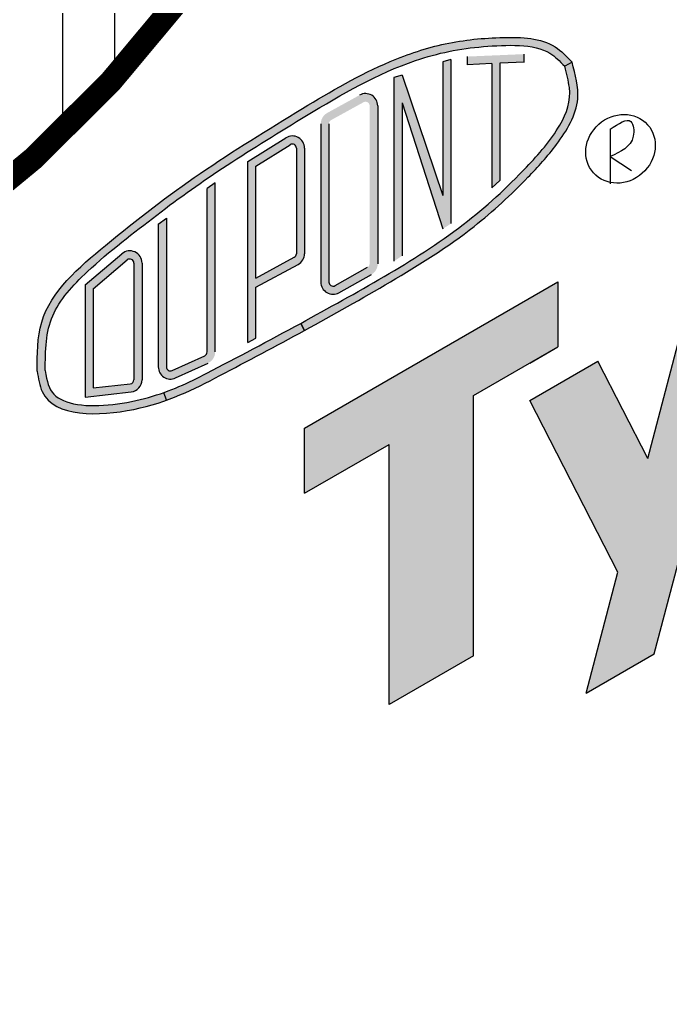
# Model space of a CAD drawing. Extents: x -26.6 to 51, y 0 to 66.
# Drawn here: x 22.098 to 24.601, y 42.806 to 46.558 of the extents above; entities that cross this region are included whole.
import ezdxf

# ---------------------------------------------------------------- set-up
doc = ezdxf.new("R2010")
doc.units = 0
doc.header["$LTSCALE"] = 1.5
doc.header["$MEASUREMENT"] = 0
doc.linetypes.add('DASHED', pattern=[0.75, 0.5, -0.25])
for name, color, linetype in [('DUPONTLOGO', 242, 'CONTINUOUS'), ('STRUCTURE', 252, 'CONTINUOUS'), ('TEXT', 7, 'CONTINUOUS'), ('TYVEK', 160, 'DASHED')]:
    doc.layers.add(name, color=color, linetype=linetype)
doc.styles.add('DETAILS', font='sanss___.ttf', dxfattribs={"height": 1})
doc.dimstyles.new('TYVEKDETAILS', dxfattribs={"dimscale": 6, "dimtxt": 1.5, "dimasz": 0.1, "dimexe": 0.75, "dimexo": 0.75, "dimgap": 0.75, "dimtad": 0, "dimtih": 1, "dimtoh": 1, "dimdec": 4, "dimzin": 0, "dimtxsty": 'DETAILS', "dimcen": 0.0625, "dimazin": 3, "dimtfac": 1, "dimtdec": 4, "dimtofl": 0, "dimtmove": 0, "dimatfit": 3, "dimtolj": 1, "dimtzin": 0})

# ---------------------------------------------------------------- blocks, each defined once
blk = doc.blocks.new('A$C1409495A')
at = {"layer": 'DUPONTLOGO', "color": 242}
for p, q in [((0.2343235615273898, 0.523827359091797), (0.2343235615273898, 1.616091367395711e-07)), ((0.2343235615273898, 0.2619137603504669), (0.4408312526641112, 0.1288168849679323))]:
    blk.add_line(p, q, dxfattribs=at)
blk.add_ellipse((0.333973993873542, 0.3360725358395484), major_axis=(0.2603864479023359, 0.231586749987972), ratio=0.9031737347499492, dxfattribs=at)
blk.add_spline([(0.2343235615273898, 0.523827359091797), (0.4345512185534517, 0.5967801724010542), (0.456416738787766, 0.4563911861724819), (0.2343235615273898, 0.2619137603504669)], degree=3, dxfattribs=at)

msp = doc.modelspace()

# ---------------------------------------------------------------- hatches: boundary and pattern name
at = {"layer": 'DUPONTLOGO'}
h = msp.add_hatch(color=242, dxfattribs=at)
edge = h.paths.add_edge_path()
edge.add_spline(control_points=[(24.22250746005574, 46.39361332998238), (24.20189554186457, 46.41543317204626), (24.13420665788695, 46.48708883961556), (23.94663326499335, 46.49295579164813), (23.73552213174277, 46.47293407988131), (23.46912754922893, 46.3843208128538), (23.29562544703258, 46.2810468347465), (23.18592064424809, 46.21574704150128)], knot_values=[0, 0, 0, 0, 0.220285061790062, 0.7234091388884258, 1.286951353986312, 1.843132986659582, 2.799533914085796, 2.799533914085796, 2.799533914085796, 2.799533914085796], degree=3, periodic=0)
edge.add_spline(control_points=[(23.18592064424809, 46.21574704150128), (23.05267778167411, 46.13435615249961), (22.78844800810005, 45.97295241381936), (22.45286319164688, 45.71468394777848), (22.16603749685875, 45.46764120314872), (22.16578147572311, 45.27092437306626), (22.16569712606758, 45.20611332998237)], knot_values=[0, 0, 0, 0, 1.163314494387957, 2.30693276554946, 3.267609377414544, 3.739631528208764, 3.739631528208764, 3.739631528208764, 3.739631528208764], degree=3, periodic=0)
edge.add_spline(control_points=[(22.16569712606758, 45.20611332998237), (22.16595260366257, 45.20449083089652), (22.16620808125757, 45.20286833181067), (22.1664647812383, 45.20124687343412)], knot_values=[0, 0, 0, 0, 0.0117372134535125, 0.0117372134535125, 0.0117372134535125, 0.0117372134535125], degree=3, periodic=0)
edge.add_line((22.16646478123832, 45.20124687343404), (22.19733912953741, 45.20613617187134))
edge.add_spline(control_points=[(22.19733912953741, 45.20613617187134), (22.197209404849, 45.20693689168073), (22.19707998917048, 45.20774196128453), (22.1969508020167, 45.20855138518966)], knot_values=[0.001174582396085617, 0.001174582396085617, 0.001174582396085617, 0.001174582396085617, 0.002358172592853305, 0.002358172592853305, 0.002358172592853305, 0.002358172592853305], degree=3, periodic=0)
edge.add_spline(control_points=[(22.19695080202325, 45.20855138514991), (22.19708301278412, 45.28643723195808), (22.19878593380142, 45.35776814157849), (22.25246335845092, 45.48007389432147), (22.30171368451217, 45.53623977341338), (22.44384237513839, 45.66682595816615), (22.53720774788705, 45.73870873348233), (22.71391938743679, 45.87351011093995), (22.80283187248412, 45.93650100918404), (22.99557353309645, 46.06284876022485), (23.09875218434487, 46.1258815367795), (23.20190439113192, 46.18889406521278)], knot_values=[0.001204580648238207, 0.001204580648238207, 0.001204580648238207, 0.001204580648238207, 0.1148556554967574, 0.1148556554967574, 0.2297113109935148, 0.2297113109935148, 0.3984913275604529, 0.3984913275604529, 0.5672713441273911, 0.5672713441273911, 0.7479263056417517, 0.7479263056417517, 0.7479263056417517, 0.7479263056417517], degree=3, periodic=0)
edge.add_spline(control_points=[(23.20190439113192, 46.18889406521278), (23.33831615486041, 46.27009069235749), (23.47384997950901, 46.34990382560377), (23.70607520674692, 46.42907585706664), (23.7915943601747, 46.44650660949499), (23.97154123327007, 46.46053303825774), (24.0751743992513, 46.46639940431272), (24.15688922031029, 46.41629337407584), (24.17500605806543, 46.39824534415617), (24.19441023704492, 46.37783411933236)], knot_values=[0, 0, 0, 0, 0.2378461726929006, 0.2378461726929006, 0.3759363467751121, 0.3759363467751121, 0.5140265208573236, 0.5140265208573236, 0.5560477353908875, 0.5560477353908875, 0.5560477353908875, 0.5560477353908875], degree=3, periodic=0)
edge.add_line((24.19441023704501, 46.3778341193323), (24.22250746005571, 46.39361332998239))
for color, points in [(242, [(23.53785229306163, 45.62857900678333), (23.56910229306141, 45.6492418548689), (23.56910229306186, 46.23732401928718), (23.72535229306163, 45.75255609529777), (23.75660229306163, 45.7732189433835), (23.75660229306163, 46.40458249714287), (23.72535229306186, 46.39453894099191), (23.72535229306186, 45.88178827365757), (23.56910229306175, 46.3443211602368), (23.53785229306163, 46.33427760408574)]), (242, [(23.9454436758249, 46.38942361682996), (24.03785229306152, 46.39339384651544), (24.03785229306165, 46.42467267528261), (23.81910229306163, 46.41527433376782), (23.81910229306163, 46.38399550500066), (23.91419367582489, 46.38808099661355), (23.91419367582489, 45.9102366250948), (23.94544367582489, 45.9395015917949)]), (242, [(22.85035229306175, 45.92961907070163), (22.81910229306175, 45.90822877513386), (22.81910229306152, 45.2798611742417, -0.293438824916739), (22.80997797403221, 45.26565266369636), (22.68497797403219, 45.20846263531545, -0.5462656304043499), (22.66285229306152, 45.22267114586081), (22.66285229306163, 45.79357365551466), (22.63160229306175, 45.77137817339776), (22.63160229306152, 45.22267114586073, 0.5462656304051979), (22.69797933597364, 45.1800456142247), (22.82297933597376, 45.2372356426057, 0.2934388249164515), (22.85035229306163, 45.27986117424171)]), (182, [(24.92615310063048, 45.59302576268488), (24.66389357421132, 45.44161015450913), (24.51395106234203, 44.87105493226678), (24.32238722326512, 45.24444137086049), (24.06012769684606, 45.09302576268487), (24.39880283144091, 44.43289751010892), (24.27663404779222, 43.96802576268497), (24.53889357421134, 44.11944137086055)]), (182, [(23.51886181948078, 44.92486332998235), (23.51886181948078, 43.92486332998234), (23.84362134589992, 44.11236332998234), (23.84362134590003, 45.11236332998234), (24.16838087231918, 45.29986332998234), (24.16838087231918, 45.54986332998234), (23.19410229306163, 44.98736332998234), (23.19410229306163, 44.73736332998234)])]:
    msp.add_hatch(color=color, dxfattribs=at).paths.add_polyline_path(points)
h = msp.add_hatch(color=242, dxfattribs=at)
edge = h.paths.add_edge_path()
edge.add_spline(control_points=[(24.22250746005574, 46.39361332998238), (24.2354346585056, 46.34610867922083), (24.26584392805242, 46.23436120854192), (24.17107882774469, 46.07838233082521), (24.02962697645978, 45.9229966090715), (23.82417157731732, 45.73213129711673), (23.5273852355658, 45.54795109511225), (23.30457454938175, 45.4238795270168), (23.19410229306166, 45.36236332998236)], knot_values=[0, 0, 0, 0, 0.07140672790437241, 0.16797347427779, 0.251697098529822, 0.3916885399395568, 0.5846187000068773, 0.7743438912938334, 0.7743438912938334, 0.7743438912938334, 0.7743438912938334], degree=3, periodic=0)
edge.add_line((23.19410229306166, 45.36236332998242), (23.17933674901624, 45.38990950333955))
edge.add_spline(control_points=[(23.17933669301127, 45.38990947217805), (23.39354956912882, 45.50918311322692), (23.61197933338296, 45.62329271565847), (23.89118046443171, 45.8361392347847), (23.97277418145767, 45.91192779067544), (24.09450136102112, 46.04020658605344), (24.14070511262851, 46.09307771078939), (24.20392096298281, 46.19935707477466), (24.2183177890838, 46.24502312898558), (24.20913975311049, 46.32197198886596), (24.20212991786573, 46.34930493396802), (24.19441023704492, 46.37783411933228)], knot_values=[0.0002505584379334802, 0.0002505584379334802, 0.0002505584379334802, 0.0002505584379334802, 0.3681301305683303, 0.3681301305683303, 0.5353339496185356, 0.5353339496185356, 0.6400473331687101, 0.6400473331687101, 0.7273425474151587, 0.7273425474151587, 0.7705355621334626, 0.7705355621334626, 0.7705355621334626, 0.7705355621334626], degree=3, periodic=0)
edge.add_line((24.19441023704492, 46.37783411933231), (24.22250746005564, 46.39361332998239))
h = msp.add_hatch(color=242, dxfattribs=at)
h.paths.add_polyline_path([(23.25660229306175, 45.54857443233762, 0.5736723652120749), (23.3264647447711, 45.50772296126364), (23.45146474477099, 45.57806146776349, 0.2709125763483397), (23.47535229306163, 45.6189129388375), (23.47535229306152, 46.22614744059187, 0.5705986825332914), (23.40586921659133, 46.267210081804), (23.28086921659121, 46.19838816788516, 0.2733997692986943), (23.25660229306152, 46.15732552667306)])
h.paths.add_polyline_path([(23.28785229306175, 46.1573255266731, -0.2733997692991784), (23.29594126757165, 46.17101307374383), (23.42094126757149, 46.23983498766263, -0.5705986825352611), (23.44410229306163, 46.22614744059195), (23.44410229306163, 45.61891293883757, -0.2709125763483546), (23.43613977696475, 45.60529578181291), (23.31113977696475, 45.534957275313, -0.5736723652121564), (23.28785229306163, 45.54857443233767)], flags=16)
h = msp.add_hatch(color=242, dxfattribs=at)
h.paths.add_polyline_path([(22.97535229306152, 45.31595215077294), (23.00660229306936, 45.33279571887615), (23.00660229315952, 45.52851417112476), (23.16946775838778, 45.61629770887011, 0.2758007751185078), (23.1941022928512, 45.65756061371277), (23.19410229302537, 46.06322014665984, 0.5880955590562669), (23.12249955528773, 46.10304230899416), (22.97535229330481, 46.011670603098)])
h.paths.add_polyline_path([(23.00660229317579, 45.56401442868633), (23.15464078136336, 45.64380631211206, 0.2758007751164118), (23.16285229285108, 45.6575606137262), (23.16285229302537, 46.06322014667325, 0.5880955590582391), (23.13898471377945, 46.07649420078472), (23.00660229337348, 45.99429078483153)], flags=16)
at = {"layer": 'DUPONTLOGO', "linetype": 'CONTINUOUS'}
h = msp.add_hatch(color=256, dxfattribs=at)
edge = h.paths.add_edge_path()
edge.add_line((22.35035229306163, 45.53734105570886), (22.35035229306163, 45.10670605409337))
edge.add_line((22.35035229306163, 45.10670605409337), (22.52737276740993, 45.12625575149618))
edge.add_arc((22.52222729306152, 45.17284748594265), 0.04687500000000024, 276.3020641363324, 359.9999999999296)
edge.add_line((22.56910229306152, 45.17284748594259), (22.56910229306197, 45.62170750817325))
edge.add_arc((22.52222729306197, 45.62170750817331), 0.04687500000000024, 359.9999999999345, 490.3159340501479)
edge.add_line((22.49189908116466, 45.65744915318464), (22.35035229306163, 45.53734105570886))
edge = h.paths.add_edge_path(flags=16)
edge.add_line((22.38160229306152, 45.52287369898684), (22.38160229306163, 45.14159721757338))
edge.add_line((22.38160229306163, 45.14159721757338), (22.52394245117762, 45.15731690779385))
edge.add_arc((22.52222729306152, 45.17284748594265), 0.01562500000000008, 276.3020641363324, 359.9999999999296)
edge.add_line((22.53785229306141, 45.17284748594263), (22.53785229306197, 45.62170750817329))
edge.add_arc((22.52222729306197, 45.62170750817331), 0.01562500000000008, 359.9999999999345, 490.3159340501479)
edge.add_line((22.5121178890962, 45.63362138984376), (22.38160229306152, 45.52287369898684))
at = {"layer": 'DUPONTLOGO'}
h = msp.add_hatch(color=242, dxfattribs=at)
edge = h.paths.add_edge_path()
edge.add_spline(control_points=[(23.17933669301144, 45.38990947217807), (23.05662234220907, 45.32412649268239), (22.9340092142418, 45.25785171573359), (22.76461283933199, 45.17056068679199), (22.71166428848916, 45.14499304791342), (22.6528532830978, 45.12400159864655)], knot_values=[0.2810519083259743, 0.2810519083259743, 0.2810519083259743, 0.2810519083259743, 0.4864092395876137, 0.4864092395876137, 0.5821236414411974, 0.5821236414411974, 0.5821236414411974, 0.5821236414411974], degree=3, periodic=0)
edge.add_line((22.65285328309778, 45.12400159864654), (22.66335721655888, 45.09457309868694))
edge.add_spline(control_points=[(22.66335721655888, 45.09457309868694), (22.73743201911876, 45.12101705469848), (22.90402291673649, 45.20687241107243), (23.08393081519084, 45.3033082377217), (23.19410229306166, 45.36236332998236)], knot_values=[1.40530041600684, 1.40530041600684, 1.40530041600684, 1.40530041600684, 1.988796057392389, 2.910618207206029, 2.910618207206029, 2.910618207206029, 2.910618207206029], degree=3, periodic=0)
edge.add_line((23.19410223654013, 45.3623632996859), (23.17933669301146, 45.38990947217807))
h = msp.add_hatch(color=242, dxfattribs=at)
edge = h.paths.add_edge_path()
edge.add_line((22.66335721655888, 45.09457309868694), (22.65285328309778, 45.12400159864655))
edge.add_spline(control_points=[(22.65285328309778, 45.12400159864655), (22.63406906941195, 45.11729693740194), (22.61468679081742, 45.11105912129867), (22.51103881754258, 45.08184905757501), (22.40234191785673, 45.06528840456418), (22.28054078321672, 45.08454953550266), (22.24889255879714, 45.0979808051142), (22.21122154938877, 45.13638782845893), (22.20388673333362, 45.16572138168464), (22.19733912953741, 45.20613617187134)], knot_values=[0.002358172592853314, 0.002358172592853314, 0.002358172592853314, 0.002358172592853314, 0.03292931765770496, 0.03292931765770496, 0.1592148645761405, 0.1592148645761405, 0.221312472747484, 0.221312472747484, 0.2810519083259742, 0.2810519083259742, 0.2810519083259742, 0.2810519083259742], degree=3, periodic=0)
edge.add_line((22.19733912953741, 45.20613617187134), (22.16646478123833, 45.20124687343405))
edge.add_spline(control_points=[(22.1664647812383, 45.20124687343412), (22.17064618362258, 45.17483483435954), (22.19627042121471, 45.02619948128723), (22.46155863037249, 45.03359479812143), (22.62447592200083, 45.08069286941284), (22.66335721655888, 45.09457309868694)], knot_values=[0.0117372134535125, 0.0117372134535125, 0.0117372134535125, 0.0117372134535125, 0.2029254331721758, 1.099028038328669, 1.405300416006835, 1.405300416006835, 1.405300416006835, 1.405300416006835], degree=3, periodic=0)
at = {"layer": 'STRUCTURE', "linetype": 'CONTINUOUS'}
h = msp.add_hatch(dxfattribs=at)
h.set_pattern_fill('AR-SAND', color=256, scale=0.25, style=0)
h.set_pattern_definition([(37.50000000000001, (47.86469208686015, 1.200962190762397), (-0.01574833952740204, 0.4817059422532897), [0, -0.38, 0, -0.425, 0, -0.40625]), (7.499999999999999, (47.86469208686015, 1.200962190762397), (0.4424441763169318, 0.7055365163074351), [0, -0.205, 0, -0.3425, 0, -0.13125]), (327.5, (47.55719208686015, 1.200962190762397), (0.7785354654378738, 0.001414763384241124), [0, -0.125, 0, -0.45, 0, -0.5875]), (317.5, (47.55719208686015, 1.200962190762397), (0.7515316511430733, 0.2194188912335623), [0, -0.0625, 0, -0.295, 0, -0.3375])])
h.paths.add_polyline_path([(21.16223069516546, 47.41213201858173, 0.05565526587535749), (21.49115549615659, 48.01629429321234, 0.02091384948871565), (21.68757219944241, 48.56192243874447, 0.04479910819463601), (21.88512281262432, 49.47013176306631, -0.02073115222964427), (22.13102959516463, 50.93698077668515, -0.04506024657635373), (22.46086560389308, 52.01233132443978, -0.06032015627787331), (22.93021871141347, 52.85504230267459, -0.02256722528568557), (24.13410144011561, 54.37171037143129), (23.86346850143299, 54.52796037143131, 0.02256722528567294), (22.65958577273149, 53.01129230267549, 0.002326586721253791), (22.63776800269459, 52.98098896689518, -0.02153193424964031), (22.65814853014495, 52.96345260343232, -0.01283942312263693), (22.63361704285705, 52.9751556299438, 0.0575378563469864), (22.19023266521027, 52.16858132443935, 0.0450602465763236), (21.86039665648206, 51.09323077668542, 0.02073115222964713), (21.61448987394169, 49.62638176306638, -0.04479910819462535), (21.41693926075987, 48.71817243874476, -0.020913849488727), (21.22052255747395, 48.17254429321233, -0.05565526587535454), (20.89159775648283, 47.56838201858175, -0.01612494577826661), (20.2778414473953, 46.74747698133898, -0.03370422444087181), (19.77037122827456, 46.19352109710735), (18.74532059505664, 45.2157761380936), (17.94281022341482, 44.77787831375151), (18.21344316209744, 44.62162831375151), (19.01595353373924, 45.05952613809357), (20.04100416695719, 46.03727109710735, 0.03370422444086479), (20.54847438607784, 46.59122698133886, 0.01612494577826873)])
at = {"layer": 'TYVEK', "linetype": 'CONTINUOUS'}
h = msp.add_hatch(dxfattribs=at)
h.set_pattern_fill('_USER', color=23, scale=0.2, angle=90, style=0, pattern_type=0)
h.set_pattern_definition([(90, (47.86469208686015, 1.200962190762397), (-0.2, 1.224646799147353e-17), [])])
edge = h.paths.add_edge_path()
edge.add_line((29.0471344528805, 53.46041071458578), (29.0471344528805, 53.58189957230864))
edge.add_line((29.0471344528805, 53.58189957230864), (29.0471344528805, 53.71780677230864))
edge.add_line((29.0471344528805, 53.71780677230864), (29.0471344528805, 54.03492357230861))
edge.add_line((29.0471344528805, 54.03492357230861), (29.16483354063772, 54.10287717230862))
edge.add_line((29.16483354063772, 54.10287717230862), (29.16483354063772, 54.06703514180466))
edge.add_arc((29.2987104522066, 54.01789706685283), 0.1426098799564555, 110.21058934899489, 159.8448836613521, ccw=False)
edge.add_arc((29.32382386349803, 54.008838182062), 0.1610887058064598, 4.302644154164909, 117.4994364246034, ccw=False)
edge.add_arc((29.14009513357474, 54.02572752170281), 0.3443969379589858, 311.1588234994043, 359.2008039162813, ccw=False)
edge.add_arc((29.12841208271116, 54.03595736512779), 0.3597939643731712, 291.0895202086171, 311.487393475623, ccw=False)
edge.add_arc((29.19256799027027, 53.84492983963661), 0.1587250917730744, 259.9369019299817, 294.2959277863913, ccw=False)
edge.add_line((29.16483354063772, 53.68864658697674), (29.16483354063772, 53.52825504883564))
edge.add_line((29.16483354063772, 53.52825504883564), (31.23208277618719, 54.71986282411132))
edge.add_line((31.23208277618719, 54.71986282411132), (31.23208277618718, 58.13410896030077))
edge.add_line((31.23208277618718, 58.13410896030077), (25.53939418728752, 54.85271846896366))
edge.add_spline(control_points=[(25.53939418728756, 54.85271846896365), (25.59958715756804, 54.85269884578873), (25.69116853031957, 54.84361092990506), (25.75213113363411, 54.77907572440952), (25.77274305182526, 54.75725588234563)], knot_values=[0.859204131549415, 0.859204131549415, 0.859204131549415, 0.859204131549415, 1.031699540918293, 1.119813565634325, 1.119813565634325, 1.119813565634325, 1.119813565634325], degree=3, periodic=0)
edge.add_spline(control_points=[(25.77274305182526, 54.75725588234563), (25.78567025027515, 54.70975123158409), (25.81607951982207, 54.5980037609052), (25.72131441951426, 54.44202488318845), (25.57986256822937, 54.28663916143476), (25.37440716908666, 54.09577384947998), (25.07762082733538, 53.91159364747551), (24.85481014115126, 53.78752207938003), (24.74433788483118, 53.72600588234561)], knot_values=[0, 0, 0, 0, 0.1428134558087359, 0.3359469485555711, 0.5033941970596352, 0.7833770798791047, 1.16923740001375, 1.548687782587641, 1.548687782587641, 1.548687782587641, 1.548687782587641], degree=3, periodic=0)
edge.add_line((24.74433788483116, 53.7260058823456), (24.72957234080781, 53.7535520556619))
edge.add_spline(control_points=[(24.72957228478079, 53.75355202454131), (24.94378516089834, 53.87282566559018), (25.1622149251525, 53.98693526802172), (25.44141605620123, 54.19978178714796), (25.52300977322719, 54.27557034303869), (25.64473695279064, 54.40384913841669), (25.69094070439805, 54.45672026315264), (25.75415655475233, 54.56299962713791), (25.76855338085332, 54.60866568134883), (25.75937534488001, 54.68561454122921), (25.75236550963525, 54.71294748633127), (25.74464582881446, 54.74147667169554)], knot_values=[0.0002505584379334802, 0.0002505584379334802, 0.0002505584379334802, 0.0002505584379334802, 0.3681301305683303, 0.3681301305683303, 0.5353339496185356, 0.5353339496185356, 0.6400473331687101, 0.6400473331687101, 0.7273425474151587, 0.7273425474151587, 0.7705355621334626, 0.7705355621334626, 0.7705355621334626, 0.7705355621334626], degree=3, periodic=0)
edge.add_spline(control_points=[(25.74464582881446, 54.74147667169561), (25.72524164983496, 54.76188789651943), (25.70712481207981, 54.77993592643909), (25.63724517905435, 54.82278483634233), (25.55946876367005, 54.82481172332216), (25.48388780695369, 54.82072337459101)], knot_values=[0.4020228280721672, 0.4020228280721672, 0.4020228280721672, 0.4020228280721672, 0.444044042605731, 0.444044042605731, 0.5560477353908875, 0.5560477353908875, 0.5560477353908875, 0.5560477353908875], degree=3, periodic=0)
edge.add_line((25.4838878069537, 54.82072337459101), (25.4147446353681, 54.78086773481049))
edge.add_line((25.4147446353681, 54.78086773481049), (25.58808788483116, 54.78831522764587))
edge.add_line((25.58808788483116, 54.78831522764587), (25.58808788483104, 54.7570363988787))
edge.add_line((25.58808788483104, 54.7570363988787), (25.49567926759441, 54.7530661691932))
edge.add_line((25.49567926759441, 54.7530661691932), (25.49567926759441, 54.30314414415816))
edge.add_line((25.49567926759441, 54.30314414415816), (25.46442926759441, 54.27387917745804))
edge.add_line((25.46442926759441, 54.27387917745804), (25.46442926759441, 54.75172354897681))
edge.add_line((25.46442926759441, 54.75172354897681), (25.35611054527788, 54.74706975997213))
edge.add_line((25.35611054527788, 54.74706975997213), (25.30683788483115, 54.71866791839097))
edge.add_line((25.30683788483115, 54.71866791839097), (25.30683788483115, 54.13686149574675))
edge.add_line((25.30683788483115, 54.13686149574675), (25.27558788483116, 54.11619864766101))
edge.add_line((25.27558788483116, 54.11619864766101), (25.11933788483138, 54.60096657165043))
edge.add_line((25.11933788483138, 54.60096657165043), (25.11933788483093, 54.01288440723216))
edge.add_line((25.11933788483093, 54.01288440723216), (25.08808788483115, 53.99222155914658))
edge.add_line((25.08808788483115, 53.99222155914658), (25.08808788483115, 54.59257562320033))
edge.add_line((25.08808788483115, 54.59257562320033), (25.02558788483105, 54.5565492531458))
edge.add_line((25.02558788483105, 54.5565492531458), (25.02558788483115, 53.98255549120075))
edge.add_arc((24.97871288483115, 53.98255549120074), 0.04687499999999993, -60.63319192580292, 8.697043085703626e-12, ccw=False)
edge.add_line((25.00170033654051, 53.94170402012674), (24.87670033654062, 53.87136551362689))
edge.add_arc((24.85371288483127, 53.9122169847009), 0.0468750000000003, 180.0000000000261, 299.3668080741929, ccw=False)
edge.add_line((24.80683788483127, 53.91221698470088), (24.80683788483108, 54.43045695795515))
edge.add_line((24.80683788483108, 54.43045695795515), (24.74433788478096, 54.3944305878718))
edge.add_line((24.74433788478096, 54.3944305878718), (24.74433788462072, 54.02120316607602))
edge.add_arc((24.69746288462072, 54.02120316609616), 0.04687500000000407, 298.3244090050814, 359.99999997537793, ccw=False)
edge.add_line((24.7197033501573, 53.97994026123337), (24.55683788492904, 53.89215672348802))
edge.add_line((24.55683788492904, 53.89215672348802), (24.55683788483888, 53.6964382712394))
edge.add_line((24.55683788483888, 53.6964382712394), (24.52558788483104, 53.67959470313619))
edge.add_line((24.52558788483104, 53.67959470313619), (24.52558788503692, 54.26833829282867))
edge.add_line((24.52558788503692, 54.26833829282867), (24.36933788483123, 54.17827236757394))
edge.add_line((24.36933788483123, 54.17827236757394), (24.36933788483104, 53.63346977657356))
edge.add_line((24.36933788483104, 53.63346977657356), (24.23521356580174, 53.57210518767871))
edge.add_arc((24.22871288483104, 53.58631369822405), 0.01562499999999999, 180.0000000003387, 294.58505302633637, ccw=False)
edge.add_line((24.21308788483104, 53.58631369822396), (24.21308788483114, 54.0882064424377))
edge.add_line((24.21308788483114, 54.0882064424377), (24.10020188683773, 54.02313647863484))
edge.add_arc((24.07246288483149, 53.98535006053655), 0.04687500000000109, -6.082245818106458e-11, 53.717615021611095, ccw=False)
edge.add_line((24.11933788483149, 53.9853500605365), (24.11933788483104, 53.53649003830584))
edge.add_arc((24.07246288483104, 53.5364900383059), 0.04687499999999998, 276.30206413634255, 359.99999999993054, ccw=False)
edge.add_line((24.07760835917945, 53.48989830385943), (23.90058788483115, 53.47034860645662))
edge.add_line((23.90058788483115, 53.47034860645662), (23.90058788483115, 53.89951683590883))
edge.add_arc((28.12917528846679, 49.88754505764059), 5.828968088762093, 136.505759912004, 179.1566005493111)
edge.add_arc((15.57457054886014, 50.77311318322825), 6.773648390752705, 305.98872875407625, 353.21923964188414, ccw=False)
edge.add_line((19.55494307325404, 45.29233339485901), (19.55494307325401, 40.33304644740659))
edge.add_line((19.55494307325401, 40.33304644740659), (21.80932362438799, 41.63461366545964))
edge.add_line((21.80932362438799, 41.63461366545964), (21.80932362438799, 41.00242189348236))
edge.add_line((21.80932362438799, 41.00242189348236), (21.82909970407384, 41.01382125932219))
edge.add_line((21.82909970407384, 41.01382125932219), (21.82909970407384, 45.75746143190202))
edge.add_arc((19.11992446203647, 49.36972252193113), 4.515314017275715, 306.8696887764867, 349.3200647751349)
edge.add_arc((27.49328149037704, 48.08777873034079), 3.961349845744435, 131.6834141189251, 173.54778939548, ccw=False)
edge.add_line((24.85892762632228, 51.04623649061374), (29.0471344528805, 53.46041071458578))
h.paths.add_polyline_path([(25.08488907159078, 51.50121645791857), (25.21058102532604, 51.5737847412426, 0.3993521555093791), (25.2890610397884, 51.54155196032375, 0.4628738758270736), (25.36368095231668, 51.65155754452622, 0.3831592690513346), (25.2335828548473, 51.66810223009805, -0.3469283405920082), (25.07361107760521, 51.78088094131866, -0.3477098040752489), (25.2286011652201, 52.03059141226809, -0.3833598428823771), (25.50154336563203, 51.97353301915069), (25.38013602834137, 51.90343846028431, 0.3058024602538413), (25.25396443837019, 51.92433341700646, -0.0003461798034923387), (25.25410842487278, 51.92439923156033, 0.4995739648529261), (25.2074021496855, 51.82387846119676, 0.3895611696290012), (25.29003138556376, 51.80234011390546, -0.3595692162581164), (25.50679442898437, 51.71682254839016, -0.3513303134365597), (25.37452539949702, 51.45018537252484, -0.08200931940636383), (25.3087407146051, 51.41791060635749, -0.4325825023772754)], flags=16)
h.paths.add_polyline_path([(25.0690974112503, 52.2885058823456), (25.0690974112503, 53.28850588234555), (24.74433788483115, 53.10100588234559), (24.74433788483115, 53.3510058823456), (25.7186164640887, 53.9135058823456), (25.7186164640887, 53.6635058823456), (25.39385693766955, 53.47600588234559), (25.39385693766944, 52.47600588234559)], flags=16)
h.paths.add_polyline_path([(25.52268179730397, 51.85546624171265), (25.52268179730397, 51.99137344171265), (25.62348683013148, 52.04957325455128), (25.62348683013148, 52.25302333745069), (25.75939403013147, 52.33148939595548), (25.75939403013148, 52.12803931305607), (25.86019906295901, 52.18623912589472), (25.86019906295901, 52.0503319258947), (25.7593940301315, 51.99213211305609), (25.7593940301315, 51.84375839680618, 0.4361565547307879), (25.79799905448276, 51.82030514456751), (25.86019906295901, 51.85621633620485), (25.86019906295901, 51.73580538792081), (25.78111782048241, 51.69014781128915, -0.6348811617642658), (25.62348683013148, 51.79221706240195), (25.62348683013149, 51.91366605455129)], flags=16)
h.paths.add_polyline_path([(25.90164233693318, 51.90082882323694), (25.90164233693318, 52.21275667330602), (26.01934142469038, 52.28071027330602), (26.01934142469038, 51.99522696810723, 0.4598255834214906), (26.13851295746396, 52.0448088383194), (26.13851295746396, 52.34951398983259), (26.25621204522114, 52.41746758983254), (26.25621204522115, 51.96444358983261), (26.13851295746396, 51.89648998983268), (26.13851295746396, 51.95031870354598, -0.6959710472274686)], flags=16)
h.paths.add_polyline_path([(25.82686963956174, 52.33166831504821), (25.94903842321044, 52.79654006247216), (25.61036328861557, 53.45666831504814), (25.87262281503467, 53.60808392322368), (26.06418665411155, 53.23469748463003), (26.21412916598088, 53.80525270687253), (26.47638869240001, 53.95666831504815), (26.08912916598086, 52.48308392322379)], flags=16)
h.paths.add_polyline_path([(26.30113285258204, 52.26281211383073, -0.2576403943727766), (26.45616820379286, 52.55159816839507, -0.4351274600591398), (26.72890960119744, 52.52032180505415), (26.58974469398935, 52.43997490841582, 0.3602356893497593), (26.46874700564042, 52.42593706390935, 0.3084390351175351), (26.43814806389846, 52.29387302331148, 0.3993521555108971), (26.51662807836095, 52.26164024239231, 0.3480232729077878), (26.61796507562298, 52.37998719487618), (26.75703397678269, 52.46027866239665, -0.2914129419644692), (26.6020924380695, 52.17027365459336, -0.08200931940635313), (26.53630775317759, 52.13799888842603, -0.5131396402507679)], flags=16)
h.paths.add_polyline_path([(26.76683751518418, 52.5221205817324, -0.257640394372725), (26.92187286639486, 52.81090663629674, -0.4351274600594253), (27.19461426379958, 52.77963027295592), (27.05544935659147, 52.6992833763176, 0.3602356893497051), (26.93445166824256, 52.68524553181113, 0.3084390351175351), (26.90385272650059, 52.55318149121325, 0.3993521555109148), (26.98233274096308, 52.52094871029408, 0.3480232729078185), (27.08366973822511, 52.63929566277796), (27.22273863938483, 52.71958713029842, -0.29141294196442), (27.06779710067169, 52.42958212249516, -0.0820093194064252), (27.00201241577971, 52.3973073563278, -0.5131396402505718)], flags=16)
h.paths.add_polyline_path([(26.80114821881915, 53.2885058823456), (26.5305152801365, 53.98791831504818), (26.79277480655565, 54.13933392322369), (26.96352798202878, 53.69804656762462), (27.1342811575018, 54.33650270687254), (27.39654068392094, 54.48791831504816), (27.12590774523829, 53.47600588234561)], flags=16)
edge = h.paths.add_edge_path(flags=16)
edge.add_ellipse((25.95920356329129, 54.42446933951071), major_axis=(0.1041545791609421, 0.09263469999517801), ratio=0.9031737347499645, start_angle=5.7980287238024175e-12, end_angle=213.8665434005684, ccw=False)
edge.add_ellipse((25.95920356329129, 54.42446933951071), major_axis=(0.1041545791609421, 0.09263469999517801), ratio=0.9031737347499645, start_angle=213.8665434005683, end_angle=360.00000000000574, ccw=False)
edge = h.paths.add_edge_path(flags=16)
edge.add_spline(control_points=[(25.91934339035282, 54.49957126881161), (25.95166532890957, 54.5214908160382), (26.00553710096616, 54.55802466594021), (26.01834440846051, 54.43885919669773), (25.95924231230897, 54.41256000902658), (25.91934339035282, 54.39480582931508)], knot_values=[0, 0, 0, 0, 0.2131037953859143, 0.3551853509425856, 0.6503918016511808, 0.6503918016511808, 0.6503918016511808, 0.6503918016511808], degree=3, periodic=0)
edge.add_line((25.91934339035283, 54.39480582931509), (25.91934339035283, 54.49957126881162))
h.paths.add_polyline_path([(27.21442432438588, 52.79051151930688, -0.2576403943727837), (27.3694596755967, 53.07929757387122, -0.5350210848519682), (27.66977751420101, 52.99427744645239, -0.2970257038305568), (27.51538390987336, 52.69797306006951, -0.08200931940627378), (27.4495992249815, 52.6656982939022, -0.5131396402509204)], flags=16)
h.paths.add_polyline_path([(27.35143953570229, 52.82157242878763, -0.02640882966188087), (27.34746941544865, 52.8336384141976, 0.05170444221394967)], flags=0)
h.paths.add_polyline_path([(27.73588711525981, 52.82485056895918), (27.68684582869431, 53.45042038983246), (27.82275302869433, 53.52888644833737), (27.84181629424129, 53.04294092596884), (27.91091840420872, 53.57978875162379), (28.02861749196594, 53.64774235162383), (28.09771960193338, 53.19068676955134), (28.11678286748039, 53.69864465491028), (28.25269006748038, 53.77711071341513), (28.20364878091486, 53.09491289254166), (28.03690840659213, 52.99864529254165), (27.96976794808734, 53.3083384234387), (27.90262748958254, 52.92111816895914)], flags=16)
edge = h.paths.add_edge_path(flags=16)
edge.add_spline(control_points=[(28.16829198873383, 54.35961733864765), (28.16228108625734, 54.28013479596321), (28.14604667754233, 54.06546618526861), (27.88022154421704, 53.83904828803772), (27.52379933636646, 53.83009706997004), (27.45773327996108, 53.98124617979083), (27.43613620833875, 54.03065700174787)], knot_values=[0, 0, 0, 0, 0.2331751422885772, 0.6297657592854295, 0.9450620448586234, 1.09819071408726, 1.09819071408726, 1.09819071408726, 1.09819071408726], degree=3, periodic=0)
edge.add_spline(control_points=[(27.43613620833885, 54.03065700174787), (27.42096053395599, 54.1162288085642), (27.39374026108434, 54.2697170735926), (27.45332386087743, 54.52388003515432), (27.65715620551591, 54.68252905625592), (27.8792751286911, 54.71796676776957), (28.12867830416211, 54.70293303075513), (28.15443532383881, 54.54066414535089), (28.16829198873403, 54.45336733864773)], knot_values=[0, 0, 0, 0, 0.25911872149429, 0.4647755432335281, 0.75175833663717, 0.959659235426766, 1.15985293835031, 1.39295666563241, 1.39295666563241, 1.39295666563241, 1.39295666563241], degree=3, periodic=0)
edge.add_line((28.16829198873403, 54.45336733864775), (27.65066734475461, 54.15451661110701))
edge.add_arc((27.77267552594699, 54.18646371566414), 0.1261214246964335, 194.6731326845643, 367.7023353972564)
edge.add_line((27.89765905005113, 54.20336733864765), (28.16829198873383, 54.35961733864767))
edge = h.paths.add_edge_path(flags=0)
edge.add_spline(control_points=[(27.60565886438062, 54.31603095284709), (27.59120384445431, 54.32981490248736), (27.59120384445431, 54.35011106631397), (27.59246412964585, 54.4134533003903), (27.61530328437001, 54.45547593845937), (27.67565639859603, 54.5105966873071), (27.75994270755254, 54.55115688739959), (27.86296093724285, 54.56571659069274), (27.93462972559009, 54.55648921703602), (27.93684103103296, 54.5043563313459)], knot_values=[0.1693351350576057, 0.1693351350576057, 0.1693351350576057, 0.1693351350576057, 0.2360340609454792, 0.2360340609454792, 0.3507194281854419, 0.3507194281854419, 0.4654047954254047, 0.4654047954254047, 0.5437012250705168, 0.5437012250705168, 0.5437012250705168, 0.5437012250705168], degree=3, periodic=0)
edge.add_line((27.93684103103296, 54.50435633134591), (27.60565886438062, 54.31603095284707))
h.paths.add_polyline_path([(28.27916532806178, 53.1385123913652), (28.27916532806178, 53.59153639136522), (28.4150725280618, 53.67000244987008), (28.4150725280618, 53.63918553992617, -0.3188248953897563), (28.62143661983076, 53.72774328652645), (28.58326316770196, 53.58526147085399, 0.4035437565147183), (28.4150725280618, 53.47502507757763), (28.4150725280618, 53.21697844987001)], flags=16)
h.paths.add_polyline_path([(27.18680947470266, 55.14016837114754, -0.345824845351477), (27.37072146200313, 55.43870647315141, -0.5462522010929128), (27.54392654276002, 55.33870647315139, -0.3537160203436445), (27.37072146200313, 55.03870647315141, -0.5560120530373052)], flags=16)
h.paths.add_polyline_path([(27.3177789050555, 55.22098921986569, -0.3458248453513329), (27.36375690188063, 55.29562374536661, -0.546252201092756), (27.40705817206985, 55.27062374536661, -0.3537160203436451), (27.36375690188062, 55.19562374536661, -0.5560120530378492)], flags=0)
h.paths.add_polyline_path([(28.27931291223213, 54.14192466599359), (28.27931291223247, 55.39490192418745), (28.5499458509151, 55.55115192418746), (28.54994585091488, 54.72600588234457), (28.87470537733413, 55.34133709869518), (29.14533831601678, 55.4975870986952), (28.82057878959752, 54.8822558823445), (29.14533831601678, 54.64192466599361), (28.87470537733414, 54.48567466599361), (28.54994585091488, 54.72600588234455), (28.54994585091476, 54.2981746659936)], flags=16)
h.paths.add_polyline_path([(28.68813883385909, 53.64141362670446, -0.1092296168433191), (28.88649666665656, 53.77229530319013, 0.1905419740584482), (28.87655874072387, 53.82281092253023, 0.353186884368694), (28.82379511800358, 53.82452504108613, 0.2690001157083155), (28.76692982332808, 53.75951663756079), (28.65059637470576, 53.69235148968293, -0.110246808165964), (28.69342480160829, 53.82628619220162, -0.2386701257842882), (28.87488436220338, 53.91431959716142, -0.4337921550003385), (29.0041957544138, 53.7734646630223), (29.0041957544138, 53.55710890319011), (28.88649666665658, 53.48915530319011), (28.88649666665658, 53.51880927121151, -0.4058134010117455), (28.70582909333788, 53.45270294073899, -0.4824874664258112)], flags=16)
h.paths.add_polyline_path([(28.76562498505629, 53.5836603170756, -0.3038765555786551), (28.78481152805802, 53.62882548328957, -0.1081086455132372), (28.88020371288883, 53.68179544704071, -0.0009435784860127092), (28.88020371288884, 53.59652117882806, -0.271128128873074), (28.81380159910485, 53.54446244358101, -0.4382804466203221)], flags=0)
edge = h.paths.add_edge_path(flags=16)
edge.add_ellipse((29.34131394927532, 55.60680246950472), major_axis=(0.1041545791609349, 0.09263469999518924), ratio=0.9031737347499496, start_angle=0, end_angle=213.8665434005655, ccw=False)
edge.add_ellipse((29.34131394927532, 55.60680246950472), major_axis=(0.1041545791609349, 0.09263469999518924), ratio=0.9031737347499496, start_angle=213.8665434005656, end_angle=360, ccw=False)
edge = h.paths.add_edge_path(flags=16)
edge.add_spline(control_points=[(29.30145377633686, 55.68190439880563), (29.3337757148936, 55.70382394603222), (29.38764748695019, 55.74035779593424), (29.40045479444455, 55.62119232669174), (29.341352698293, 55.5948931390206), (29.30145377633686, 55.57713895930909)], knot_values=[0, 0, 0, 0, 0.08524151815436572, 0.1420741403770343, 0.260156720660477, 0.260156720660477, 0.260156720660477, 0.260156720660477], degree=3, periodic=0)
edge.add_line((29.30145377633686, 55.57713895930907), (29.30145377633686, 55.68190439880564))
h.paths.add_polyline_path([(20.17496602709834, 43.61146749003943, -0.3537160203436518), (20.00176094634143, 43.31146749003942, -0.556012053037433), (19.81784895904094, 43.41292938803558, -0.3458248453514607), (20.00176094634143, 43.71146749003942, -0.5462522010927992)], flags=16)
h.paths.add_polyline_path([(20.03809765640814, 43.54338476225462, -0.3537160203436517), (19.99479638621891, 43.46838476225462, -0.5560120530374328), (19.94881838939379, 43.49375023675366, -0.3458248453514605), (19.99479638621891, 43.56838476225461, -0.546252201092799)], flags=0)

# ---------------------------------------------------------------- linework, layer by layer
at = {"layer": 'DUPONTLOGO', "color": 242}
for p, q in [((23.75660229306163, 46.40458249714286), (23.72535229306175, 46.39453894099186)), ((23.75660229306163, 46.40458249714286), (23.75660229306163, 45.7732189433835)), ((23.81910229306163, 46.41527433376781), (23.81910229306163, 46.38399550500066)), ((24.03785229306163, 46.42467267528261), (24.03785229306152, 46.39339384651545)), ((23.72535229306186, 46.39453894099186), (23.72535229306186, 45.88178827365782)), ((23.914193675825, 46.38808099661356), (23.81910229306152, 46.38399550500065)), ((23.91419367582489, 46.38875230672176), (23.91419367582489, 45.9102366250948)), ((24.03919367582489, 46.39345147747916), (23.94544367582489, 46.38942361682996)), ((23.94544367582489, 46.38942361682996), (23.94544367582489, 45.93950159179487)), ((24.22250746005568, 46.39361332998238), (24.19441023704496, 46.37783411933228)), ((23.56910229306175, 46.34432116023679), (23.53785229306163, 46.33427760408573)), ((23.53785229306163, 46.33427760408573), (23.53785229306163, 45.62857900678332)), ((23.56910229306175, 46.34432116023679), (23.72535229306175, 45.8817882736579)), ((23.47535229306152, 46.22614744059187), (23.47535229306163, 45.6189129388375)), ((23.56910229306186, 46.23732401928718), (23.72535229306163, 45.75255609529776)), ((23.56910229306186, 46.23732401928731), (23.56910229306141, 45.64924185486901)), ((23.25660229306152, 46.15732552667304), (23.25660229306175, 45.54857443233762)), ((23.28785229306175, 46.1573255266731), (23.28785229306163, 45.54857443233767)), ((22.9753522933047, 46.01167060309793), (23.12249955528773, 46.10304230899416)), ((23.00660229337348, 45.99429078483154), (23.13898471377945, 46.07649420078472)), ((23.16285229302537, 46.06322014667325), (23.16285229285108, 45.6575606137262)), ((23.19410229302537, 46.06322014665984), (23.1941022928512, 45.65756061371277)), ((22.97535229306152, 45.31595215077294), (22.97535229330481, 46.0116706030979)), ((23.00660229317577, 45.56401442868634), (23.00660229337348, 45.99429078483154)), ((22.85035229306175, 45.92961907070163), (22.81910229306175, 45.90822877513386)), ((22.85035229306163, 45.27986117424169), (22.85035229306175, 45.92961907070163)), ((23.94544367582489, 45.9395015917949), (23.914193675825, 45.9102366250949)), ((22.81910229306152, 45.2798611742417), (22.81910229306175, 45.90822877513386)), ((22.63160229306175, 45.77137817339775), (22.66285229306163, 45.79357365551465)), ((22.63160229306175, 45.77137817339775), (22.63160229306152, 45.22267114586072)), ((22.66285229306163, 45.79357365551465), (22.66285229306152, 45.22267114586071)), ((22.35035229306163, 45.53734105570886), (22.49189908116466, 45.65744915318464)), ((22.38160229306152, 45.52287369898684), (22.5121178890962, 45.63362138984376)), ((22.53785229306197, 45.62170750817329), (22.53785229306141, 45.17284748594263)), ((22.56910229306197, 45.62170750817325), (22.56910229306152, 45.17284748594259)), ((23.00660229317566, 45.56401442868627), (23.15464078136336, 45.64380631211206)), ((23.00660229315963, 45.52851417112482), (23.16946775838778, 45.61629770887011)), ((23.31113977696475, 45.534957275313), (23.43613977696475, 45.60529578181291)), ((23.3264647447711, 45.50772296126364), (23.45146474477099, 45.57806146776349)), ((22.35035229306163, 45.53734105570886), (22.35035229306163, 45.10670605409337)), ((22.38160229306152, 45.52287369898684), (22.38160229306163, 45.14159721757338)), ((23.00660229306936, 45.33279571887616), (23.00660229315952, 45.52851417112466)), ((23.17933669301146, 45.38990947217808), (23.1941022365404, 45.36236329968539)), ((23.19410229306163, 45.36236332998236), (23.17933864210113, 45.38990597165517)), ((22.97535229306152, 45.31595215077294), (23.00660229306936, 45.33279571887615)), ((22.68497797403222, 45.20846263531546), (22.80997797403234, 45.26565266369642)), ((22.69797933597363, 45.18004561422469), (22.82297933597374, 45.23723564260568)), ((22.38160229306163, 45.14159721757338), (22.52394245117762, 45.15731690779385)), ((22.35035229306163, 45.10670605409337), (22.52737276740993, 45.12625575149618)), ((22.66335721655889, 45.09457309868692), (22.65285328309778, 45.12400159864657))]:
    msp.add_line(p, q, dxfattribs=at)
at = {"layer": 'DUPONTLOGO', "color": 182}
for p, q in [((24.53889357421134, 44.11944137086057), (24.92615310063049, 45.5930257626849)), ((23.19410229306163, 44.98736332998234), (24.16838087231918, 45.54986332998234)), ((24.16838087231918, 45.54986332998234), (24.16838087231918, 45.29986332998234)), ((24.51395106234203, 44.87105493226678), (24.66389357421134, 45.44161015450921)), ((23.84362134590015, 45.11236332998241), (24.16838087231918, 45.29986332998234)), ((24.06012769684605, 45.23736332998234), (24.16838087231918, 45.29986332998234)), ((24.06012769684605, 45.09302576268487), (24.32238722326498, 45.2444413708604)), ((24.06012769684605, 45.0930257626849), (24.3223872232651, 45.24444137086039)), ((24.51395106234203, 44.87105493226678), (24.3223872232651, 45.24444137086053)), ((23.84362134589992, 44.11236332998234), (23.84362134590003, 45.11236332998227)), ((24.39880283144102, 44.43289751010871), (24.06012769684605, 45.09302576268487)), ((23.19410229306163, 44.73736332998234), (23.19410229306163, 44.98736332998236)), ((23.19410229306163, 44.73736332998234), (23.51886181948078, 44.92486332998229)), ((23.51886181948078, 43.92486332998234), (23.51886181948078, 44.92486332998234)), ((24.2766340477922, 43.96802576268487), (24.3988028314409, 44.43289751010889)), ((24.27663404779209, 43.96802576268489), (24.53889357421146, 44.11944137086061)), ((23.84362134589992, 44.11236332998234), (23.51886181948078, 43.92486332998234))]:
    msp.add_line(p, q, dxfattribs=at)
at = {"layer": 'DUPONTLOGO', "color": 242}
for centre, radius, start, end in [((23.42847729306152, 46.22614744059187), 0.04687500000000024, 0, 118.8360950130633), ((23.14722729302537, 46.06322014667997), 0.04687500000000024, 359.9999999753909, 121.8383859097835), ((23.14722729302537, 46.06322014667997), 0.01562500000000008, 359.9999999753909, 121.8383859097835), ((22.52222729306197, 45.62170750817331), 0.04687500000000024, 359.9999999999345, 130.315934050148), ((23.1472272928512, 45.65756061373292), 0.01562500000000008, 298.3244090050584, 359.9999999753739), ((23.1472272928512, 45.65756061373292), 0.04687500000000024, 298.3244090050584, 359.9999999753739), ((22.52222729306197, 45.62170750817331), 0.01562500000000008, 359.9999999999345, 130.315934050148), ((23.30347729306175, 45.54857443233763), 0.04687500000000024, 180.0000000000094, 299.3668080741979), ((23.30347729306163, 45.54857443233767), 0.01562500000000008, 180, 299.3668080742082), ((22.80347729306163, 45.2798611742417), 0.01562500000000008, 294.5850530263783, 359.9999999999808), ((22.67847729306152, 45.22267114586071), 0.04687500000000024, 179.9999999999788, 294.5850530263612), ((22.67847729306152, 45.22267114586071), 0.01562500000000008, 179.9999999999788, 294.5850530263612), ((22.52222729306152, 45.17284748594265), 0.01562500000000008, 276.3020641363324, 359.9999999999296), ((22.52222729306152, 45.17284748594265), 0.04687500000000024, 276.3020641363324, 359.9999999999296)]:
    msp.add_arc(centre, radius, start, end, dxfattribs=at)
for points in [[(23.18592064424809, 46.21574704150128), (23.52326390742689, 46.39616865945475), (23.73506760786893, 46.46423681531899), (23.95915633854963, 46.48867067079657), (24.15717146773966, 46.45273430307764), (24.22250746005574, 46.39361332998238)], [(23.19410229306166, 45.36236332998236), (23.52416236486295, 45.54956093103003), (23.84587735823095, 45.76260470516257), (24.05286483786256, 45.95114275953795), (24.16287392207357, 46.07738293706728), (24.24436462265692, 46.25248237092995), (24.22250746005574, 46.39361332998238)], [(22.16569712606758, 45.20611332998237), (22.18323603443093, 45.39410580969336), (22.42871049685471, 45.68975123365811), (22.79313583415694, 45.96625116775152), (23.18592064424809, 46.21574704150128)], [(22.16569712606758, 45.20611332998237), (22.18526520360444, 45.12733714468497), (22.53719770418627, 45.0593408531012), (22.86858181090554, 45.18916579004956), (23.19410229306166, 45.36236332998236)]]:
    msp.add_spline(points, degree=3, dxfattribs=at)
for points, knots in [([(23.20190439113192, 46.18889406521278), (23.33831615486041, 46.27009069235749), (23.47384997950901, 46.34990382560377), (23.70607520674692, 46.42907585706664), (23.7915943601747, 46.44650660949499), (23.97154123327007, 46.46053303825774), (24.0751743992513, 46.46639940431272), (24.15688922031029, 46.41629337407584), (24.17500605806543, 46.39824534415617), (24.19441023704492, 46.37783411933236)], [0, 0, 0, 0, 0.2378461726929006, 0.2378461726929006, 0.3759363467751121, 0.3759363467751121, 0.5140265208573236, 0.5140265208573236, 0.5560477353908875, 0.5560477353908875, 0.5560477353908875, 0.5560477353908875]), ([(23.17933669301127, 45.38990947217805), (23.39354956912882, 45.50918311322692), (23.61197933338296, 45.62329271565847), (23.89118046443171, 45.8361392347847), (23.97277418145767, 45.91192779067544), (24.09450136102112, 46.04020658605344), (24.14070511262851, 46.09307771078939), (24.20392096298281, 46.19935707477466), (24.2183177890838, 46.24502312898558), (24.20913975311049, 46.32197198886596), (24.20212991786573, 46.34930493396802), (24.19441023704492, 46.37783411933228)], [0.0002505584379334802, 0.0002505584379334802, 0.0002505584379334802, 0.0002505584379334802, 0.3681301305683303, 0.3681301305683303, 0.5353339496185356, 0.5353339496185356, 0.6400473331687101, 0.6400473331687101, 0.7273425474151587, 0.7273425474151587, 0.7705355621334626, 0.7705355621334626, 0.7705355621334626, 0.7705355621334626]), ([(22.19695080202325, 45.20855138514991), (22.19708301278412, 45.28643723195808), (22.19878593380142, 45.35776814157849), (22.25246335845092, 45.48007389432147), (22.30171368451217, 45.53623977341338), (22.44384237513839, 45.66682595816615), (22.53720774788705, 45.73870873348233), (22.71391938743679, 45.87351011093995), (22.80283187248412, 45.93650100918404), (22.99557353309645, 46.06284876022485), (23.09875218434487, 46.1258815367795), (23.20190439113192, 46.18889406521278)], [0.001204580648238207, 0.001204580648238207, 0.001204580648238207, 0.001204580648238207, 0.1148556554967574, 0.1148556554967574, 0.2297113109935148, 0.2297113109935148, 0.3984913275604529, 0.3984913275604529, 0.5672713441273911, 0.5672713441273911, 0.7479263056417517, 0.7479263056417517, 0.7479263056417517, 0.7479263056417517]), ([(22.1969508020167, 45.20855138518966), (22.2036004619417, 45.16688784862919), (22.21085559305835, 45.13676093482231), (22.24889255879714, 45.0979808051142), (22.28054078321672, 45.08454953550266), (22.40234191785673, 45.06528840456418), (22.51103881754258, 45.08184905757501), (22.67793308040761, 45.1288831856855), (22.74741215065475, 45.16169706256191), (22.9340092142418, 45.25785171573359), (23.05662234220907, 45.32412649268239), (23.17933669301144, 45.38990947217807)], [0.001174582396085617, 0.001174582396085617, 0.001174582396085617, 0.001174582396085617, 0.06209760817134347, 0.06209760817134347, 0.1241952163426869, 0.1241952163426869, 0.2504807632611225, 0.2504807632611225, 0.3767663101795581, 0.3767663101795581, 0.5821236414411975, 0.5821236414411975, 0.5821236414411975, 0.5821236414411975])]:
    msp.add_open_spline(points, degree=3, knots=knots, dxfattribs=at)
at = {"layer": 'TYVEK', "color": 23, "const_width": 0.09}
msp.add_lwpolyline([(19.55494307325404, 45.29233339485901, 0.2090498273154941), (22.3008387023919, 49.97334493658988)], format="xyb", dxfattribs=at)
at = {"layer": 'TYVEK', "const_width": 0.09}
msp.add_lwpolyline([(23.55702310847583, 48.53293325552497, -0.1873724276781054), (21.82909970407384, 45.75746143190202), (21.82909970407384, 40.14704102083424), (25.0252650418411, 41.99295098803155)], format="xyb", dxfattribs=at)

# ---------------------------------------------------------------- block references
at = {"layer": 'DUPONTLOGO', "color": 182, "xscale": 0.4000000000000057, "yscale": 0.3999999999999986, "zscale": 0.400000000000002}
msp.add_blockref('A$C1409495A', (24.27537837397234, 45.92639777281164), dxfattribs=at)

# ---------------------------------------------------------------- leaders
at = {"layer": 'TEXT'}
msp.add_leader([(20.97145478954139, 40.83571811478421), (34.58932548601071, 45.1179567056546), (36.06910230000987, 45.1179567056546)], dimstyle='TYVEKDETAILS', override={"dimgap": 0.75, "dimtad": 0, "dimfxl": 3}, dxfattribs=at)

doc.saveas('drawing.dxf')
